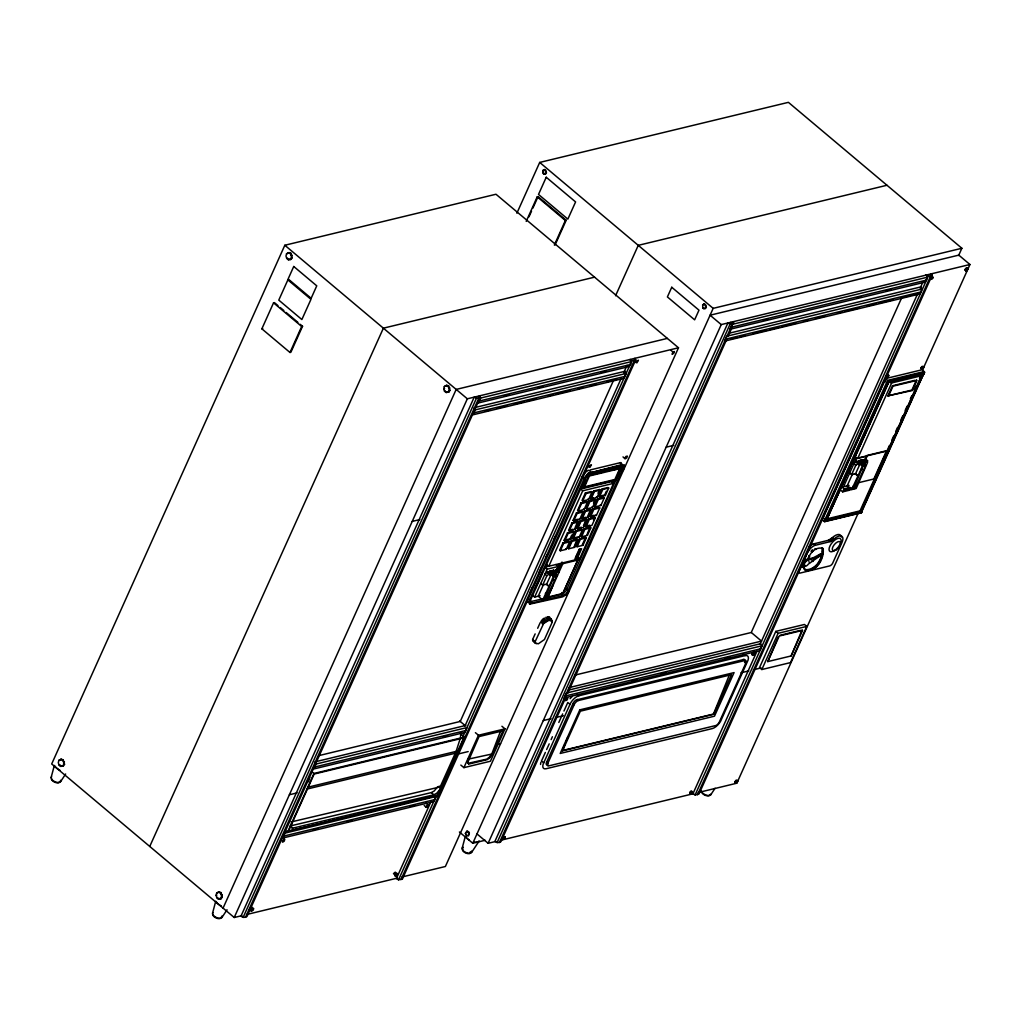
<?xml version="1.0" encoding="UTF-8"?>
<svg xmlns="http://www.w3.org/2000/svg" width="1021" height="1021" viewBox="0 0 1021 1021"><rect width="100%" height="100%" fill="white"/><g stroke="black" fill="none" stroke-linecap="round" stroke-linejoin="round"><path stroke-width="1.5" d="M558.602 572.934L558.615 571.033L556.687 569.412L555.143 570.726A1.532 0.702 -49.9 0 1 554.722 571.301M863.128 461.364A1.532 0.702 -49.9 0 0 864.06 460.331L865.617 459.016L867.531 460.637L867.531 462.539L856.147 488.523L851.642 489.608L847.162 485.843L852.663 473.591M468.537 763.823L467.567 761.066L468.537 763.823L469.418 763.938L487.311 759.611L489.901 757.722L492.556 753.881L502.932 730.806L479.04 736.588L468.141 761.551M532.885 640.882L532.63 639.491L535.144 633.888M552.246 621.419L548.941 620.219L543.631 623.499L535.081 641.788L535.323 643.102L538.335 643.817L544.435 639.529L552.195 622.248L551.225 619.147M805.122 569.629L804.127 568.799L805.097 569.705C816.468 570.267 823.347 557.594 822.033 547.754L823.028 548.583C824.343 558.423 817.464 571.096 806.08 570.535L802.774 566.693A5.245 2.399 -49.9 0 1 802.136 566.4M554.837 573.457L551.263 574.044L546.618 584.165L542.649 585.122L540.734 583.502M554.862 573.177L557.402 575.614L554.492 572.998M863.753 463.062L860.18 463.649L855.534 473.77L851.565 474.727L849.651 473.106M863.779 462.781L866.318 465.219L863.421 462.602M562.788 593.507L578.728 558.04L562.788 593.507L561.69 592.588M624.38 465.206L566.157 594.758M435.929 796.648L433.721 801.562L282.868 838.011L285.076 833.098L438.073 795.997L464.542 737.085L460.101 733.359M316.127 764.014L466.98 727.565L464.772 732.478L313.919 768.928L316.127 764.014L314.979 761.87M475.684 407.353L624.992 371.287L626.128 373.431L623.933 378.344L473.068 414.781L475.276 409.88L474.14 407.724M630.302 359.456L631.45 361.6L629.242 366.513L478.39 402.963L480.597 398.05L479.449 395.906M761.692 645.872L759.484 650.785L564.103 697.994L566.31 693.08L761.692 645.872L760.543 643.728L568.263 690.183M921.963 289.058L919.768 293.971L724.476 341.154L726.671 336.241L921.963 289.058L920.827 286.914L728.637 333.344M926.187 275.07L927.336 277.227L925.128 282.128L729.785 329.324L731.993 324.423L730.845 322.266M884.48 380.846L887.223 382.76L923.89 373.903L924.63 372.244L922.142 369.755L885.475 378.612L822.045 519.753L824.802 521.654L825.542 520.008L823.054 517.519M887.223 382.76L887.964 381.101L885.475 378.612M824.802 521.654L861.456 512.797L862.196 511.151L861.813 510.436L826.678 518.923M51.178 777.313L54.343 765.444M58.873 760.428L58.299 762.623L59.001 764.971L60.673 766.388L63.366 765.992L64.54 764.282L63.2 759.854L61.324 759.216L58.873 760.428L61.324 759.216M286.569 253.808L285.982 256.003L286.684 258.351L288.369 259.768L291.049 259.372L292.223 257.662L290.883 253.234L289.007 252.595L286.569 253.808L289.007 252.595M216.056 895.34L216.643 893.145L219.094 891.933L220.97 892.571L222.31 897L221.136 898.71L218.443 899.105L216.771 897.689L216.056 895.34L216.899 895.136M212.572 913.08L215.737 901.224M443.752 388.72L444.326 386.525L446.777 385.313L448.653 385.951L449.993 390.379L448.819 392.09L446.126 392.485L444.454 391.069L443.752 388.72L444.582 388.516M545.712 173.94L543.976 174.195L542.891 173.289L542.815 170.341L544.384 169.55L545.597 169.971L546.465 172.83L545.176 174.068L545.89 171.4L543.848 169.677M543.976 174.195L542.968 171.63L544.384 169.55M465.385 833.404L466.814 831.324L468.562 831.617L469.379 832.919L468.665 835.586L466.929 835.842L465.385 833.404L467.337 831.196M462.181 848.119L464.951 837.743M705.588 308.431L703.852 308.687L702.767 307.78L702.678 304.832L704.26 304.041L705.473 304.462L706.341 307.321L705.052 308.559L705.766 305.892L703.724 304.169M308.393 781.831L309.759 777.555M291.1 821.943L440.153 786.897L456.119 751.392L460.662 737.162M251.14 910.783L252.238 908.869L253.731 908.499L253.144 910.298L251.46 911.281L249.379 909.303M396.901 873.606L395.216 875.086L395.229 876.541L396.927 875.559L397.501 873.772L395.14 872.125M425.961 806.96L427.059 805.046L428.539 804.688L427.965 806.475L426.28 807.458L424.2 805.48M624.775 458.378L625.873 456.464L627.353 456.093L626.779 457.893L625.094 458.876L623.014 456.898M546.848 597.847L562.622 593.89A5.092 2.323 -49.9 0 0 566.208 590.444L621.827 466.712A5.092 2.323 -49.9 0 0 621.815 465.078M624.022 468.83L624.482 465.346L622.197 464.504L588.543 473.272A6.649 3.037 -49.9 0 0 584.344 478.415L529.682 600.029A6.649 3.037 -49.9 0 0 529.72 604.151L562.724 596.826L566.425 594.528A6.649 3.037 -49.9 0 0 569.373 590.444M500.686 730.794L491.994 753.409L489.34 757.25L486.736 759.139L467.975 763.351M562.558 750.78L580.349 711.178L731.483 674.664L713.679 714.266L562.558 750.78L564.677 744.768M565.851 741.859L567.625 737.507M562.303 750.575L713.437 714.062L729.402 674.868M767.766 661.595L779.253 636.032L802.595 630.391L791.109 655.954L767.766 661.595L778.13 637.04M791.109 655.954L802.085 629.957M402.223 876.924L445.386 866.497L678.493 347.778L495.976 194.245L284.821 245.257L51.701 763.963L234.217 917.509L241.926 915.646M300.2 324.308L302.548 326.273L290.87 352.271L289.99 352.487L261.861 328.826L273.551 302.829L274.419 302.612L277.942 305.573M289.99 352.487L301.68 326.49L302.548 326.273M516.881 213.21L539.701 162.428L788.403 102.342L961.871 248.269L958.604 255.544M526.211 221.378L537.237 196.823L538.054 196.632L566.183 220.294L555.143 244.849M528.967 216.86L531.558 211.079M532.86 208.182L538.054 196.632M223.063 908.128L456.183 389.422L667.338 338.398M234.217 917.509L467.337 398.803L678.493 347.778M476.437 398.254L474.216 397.143L240.918 916.258L243.138 917.369L476.437 398.254L480.317 397.322L479.474 395.867M243.138 917.369L245.512 917.266L478.811 398.152M480.317 397.322L247.018 916.437L245.512 917.266M464.542 737.085L313.945 773.471L287.475 832.37L285.255 830.507M288.318 831.553L314.162 774.046L463.7 737.915L437.856 795.423L287.948 831.234L437.486 795.117L440.715 787.906A11.576 5.296 -49.9 0 1 439.643 789.782L436.758 793.215L433.899 794.772L292.695 828.159L291.393 827.572L291.342 824.726A20.229 9.253 -49.9 0 1 291.419 824.304M554.339 245.053L565.379 220.498L566.183 220.294M613.353 380.782L460.254 721.451L319.369 755.489M430.977 801.638L396.339 878.698L398.547 879.821L402.44 878.89L635.738 359.775L634.883 358.32M460.382 736.205L461.696 733.295M464.963 726.02L621.24 378.293M623.754 372.678L627.022 365.403M398.547 879.821L436.452 795.487M462.59 737.315L631.846 360.707L635.738 359.775M400.934 879.719L634.232 360.604M530.18 592.474L532.783 586.679M539.292 572.194L541.245 567.855M545.801 557.721L547.103 554.824M553.612 540.351L555.564 536.012M534.762 589.538L542.291 572.794M587.037 474.905L581.447 487.349L582.863 488.536L615.663 480.61L621.866 466.801L620.462 465.602L587.649 473.527L589.066 474.714L621.866 466.801M529.72 604.151L530.422 602.581M587.841 474.842L588.543 473.272M582.863 488.536L589.066 474.714M584.293 485.6L586.233 481.261M532.26 595.128L534.608 597.106L547.167 569.182L558.206 566.515L555.845 564.536M611.464 481.58L613.57 483.341L582.723 490.795L548.8 566.259L546.707 564.485M620.602 468.448L589.423 475.977L584.229 487.54L615.408 479.998L620.602 468.448L609.614 470.464M549.362 574.198L549.834 573.151L547.92 571.543L547.447 572.59L549.362 574.198A1.532 0.702 -49.9 0 0 549.86 575.014A1.532 0.702 -49.9 0 0 551.302 573.738L551.774 572.692L555.603 571.76L553.676 570.152L549.847 571.071L549.375 572.117A1.532 0.702 -49.9 0 1 548.188 573.304M542.649 585.122L546.848 575.767L550.115 573.049M543.746 583.986L538.246 596.238L542.725 600.003L547.218 598.919L552.999 585.39M563.018 542.764L559.661 550.23L560.325 550.791L566.234 549.362L569.59 541.896L568.927 541.334L563.018 542.764L563.681 543.325L569.59 541.896M564.128 540.275L567.485 532.809L573.394 531.379L574.057 531.941L570.701 539.407L564.792 540.836L564.128 540.275L570.037 538.846L571.722 535.106M571.964 522.841L568.608 530.32L569.271 530.869L575.18 529.44L578.537 521.973L577.873 521.425L571.964 522.841L572.628 523.403L578.537 521.973M573.087 520.353L576.444 512.887L582.353 511.457L583.017 512.019L579.66 519.485L573.751 520.914L573.087 520.353L577.516 519.281M580.911 502.932L577.554 510.398L578.218 510.959L584.127 509.53L587.483 502.064L586.82 501.502L580.911 502.932L581.574 503.493L587.483 502.064M585.39 492.977L582.034 500.443L582.697 501.005L588.606 499.575L591.963 492.096L591.299 491.548L585.39 492.977L586.054 493.526L591.963 492.096M560.325 550.791L563.681 543.325M564.792 540.836L568.148 533.358L574.057 531.941M569.271 530.869L572.628 523.403M573.751 520.914L577.107 513.448L583.017 512.019M578.218 510.959L581.574 503.493M582.697 501.005L586.054 493.526M551.276 571.696L551.761 570.611L553.688 572.219L553.191 573.304L555.756 575.461L555.22 576.674M460.841 765.074L463.904 767.639L478.466 735.248L504.987 728.841L501.924 726.263M553.203 571.198L553.676 570.152M575.078 527.64L577.873 521.425M542.725 600.003L553.561 576.533L557.428 575.321M555.603 571.76L555.13 572.807A1.532 0.702 -49.9 0 0 555.628 573.623A1.532 0.702 -49.9 0 0 557.058 572.347L558.615 571.033M556.33 570.713L558.206 566.515M557.058 569.667L559.61 563.988M558.168 570.599L561.997 562.073L562.813 563.694L547.818 597.03M571.39 540.747L568.033 548.213L568.697 548.762L574.606 547.345L577.963 539.867L577.299 539.318L571.39 540.747L572.054 541.296L577.963 539.867M572.5 538.246L575.857 530.78L581.766 529.35L582.429 529.912L579.073 537.378L573.164 538.807L572.5 538.246L578.409 536.829L579.073 537.378M576.98 528.291L580.336 520.825L586.245 519.395L586.909 519.957L583.553 527.423L577.644 528.852L576.98 528.291L581.408 527.219M581.46 518.336L584.816 510.87L590.725 509.441L591.389 510.002L588.032 517.468L582.123 518.898L581.46 518.336L585.888 517.264M589.283 500.903L585.926 508.381L586.59 508.93L592.499 507.501L595.856 500.035L595.192 499.486L589.283 500.903L589.947 501.464L595.856 500.035M590.406 498.414L593.763 490.948L599.672 489.518L600.335 490.08L596.979 497.546L591.07 498.975L590.406 498.414L593.354 497.699M547.626 595.205L546.056 598.702L544.397 599.097L553.905 576.98L556.534 576.355L547.626 595.205L545.38 593.316M568.697 548.762L572.054 541.296M573.164 538.807L576.52 531.341L582.429 529.912M577.644 528.852L581 521.386L586.909 519.957M582.123 518.898L585.48 511.419L591.389 510.002M586.59 508.93L589.947 501.464M591.07 498.975L594.426 491.509L600.335 490.08M574.491 545.533L576.737 540.556M583.45 525.624L586.245 519.395M590.164 510.679L587.369 516.907L588.032 517.468M593.52 503.213L595.192 499.486M597.987 493.258L599.672 489.518M537.671 628.272L540.198 622.657M579.762 538.718L576.406 546.184L577.056 546.745L582.965 545.316L586.322 537.85L585.658 537.288L579.762 538.718L580.413 539.279L586.322 537.85M584.229 528.763L580.872 536.229L581.536 536.791L587.445 535.361L590.802 527.895L590.138 527.334L584.229 528.763L584.893 529.312L590.802 527.895M585.352 526.274L588.709 518.808L594.618 517.379L595.281 517.928L591.925 525.407L586.016 526.823L585.352 526.274L589.781 525.202M589.832 516.307L593.188 508.841L599.085 507.411L599.748 507.973L596.392 515.439L590.483 516.868L589.832 516.307L594.26 515.248M597.655 498.886L594.299 506.352L594.962 506.914L600.871 505.484L604.228 498.018L603.564 497.457L597.655 498.886L598.319 499.448L604.228 498.018M598.778 496.397L602.135 488.931L608.044 487.502L608.707 488.064L605.351 495.53L599.442 496.959L598.778 496.397L604.687 494.968L606.359 491.229M577.056 546.745L580.413 539.279M581.536 536.791L584.893 529.312M586.016 526.823L589.372 519.357L595.281 517.928M590.483 516.868L593.839 509.402L599.748 507.973M594.962 506.914L598.319 499.448M599.442 496.959L602.798 489.48L608.707 488.064M576.329 556.368L580.209 549.26L576.75 557.811L580.49 549.502M575.704 557.76L579.724 549.681M585.658 537.288L582.302 544.755L582.965 545.316M587.343 533.562L590.138 527.334M593.495 519.868L594.618 517.379M585.122 486.685L614.821 479.5L620.015 467.95M613.57 483.341L579.647 558.806L546.184 566.872M504.987 728.841L490.425 761.232L463.904 767.639M459.399 831.987L472.787 843.257L713.168 308.355L961.871 248.269M476.973 833.915L488.127 843.295L721.247 324.589L969.95 264.503L958.796 255.122L710.093 315.208L721.247 324.589M730.079 324.155L727.871 323.032L494.891 841.432L497.099 842.555L730.079 324.155L733.959 323.223L733.116 321.768M497.099 842.555L499.486 842.453L732.465 324.053M566.247 696.399L500.992 841.61L499.486 842.453M567.548 693.501L726.786 339.189M728.088 336.292L732.006 327.575M545.354 752.426L541.5 760.99L543.721 762.853M546.631 749.58L549.196 743.862M551.123 739.587L552.399 736.728M558.819 722.46L562.66 713.896M563.949 711.05L567.791 702.486L570.012 704.35M901.747 297.634L751.239 632.51L575.027 675.085M756.893 651.436L692.902 793.828L695.11 794.951L698.989 794.006L932.109 275.3L931.267 273.845M760.16 644.174L917.611 293.818L912.991 294.941M920.138 288.19L922.754 282.383M695.11 794.951L928.229 276.244L932.109 275.3M697.496 794.849L930.603 276.142M887.326 382.99L886.585 382.607L825.159 519.281L825.9 519.663L888.347 382.186M775.807 631.386L759.535 667.594L761.832 669.534L790.484 662.603L806.756 626.396L804.459 624.469L775.807 631.386L778.104 633.326L806.756 626.396M804.267 567.931L803.769 567.523A5.245 2.399 -49.9 0 1 803.489 563.452A5.245 2.399 -49.9 0 1 808.428 559.023C809.474 552.744 816.519 546.082 823.028 548.583M827.572 517.417L888.423 382.033M825.9 519.663L826.704 519.625L888.13 382.952M826.704 519.625L888.64 382.671M865.246 460.318L867.123 456.119L856.083 458.786L843.537 486.711L849.051 485.383M761.832 669.534L778.104 633.326M840.704 490.195L842.695 491.854L844.061 488.817L850.021 487.374M857.908 458.046L891.652 382.964L921.465 375.754L887.721 450.848L857.908 458.046L854.169 456.693M850.353 487.847L849.919 488.817L843.627 490.642L844.061 489.672L850.633 488.089L844.061 489.672M856.364 462.194L856.836 461.147L858.75 462.755L858.291 463.802A1.532 0.702 -49.9 0 0 858.776 464.619A1.532 0.702 -49.9 0 0 860.218 463.343L860.69 462.296L864.519 461.364L862.605 459.756L858.763 460.675L858.304 461.722A1.532 0.702 -49.9 0 1 857.104 462.909M851.565 474.727L855.764 465.372L858.75 462.755M888.436 396.288L892.979 386.18L916.973 380.386L912.429 390.494L887.925 395.854L892.469 385.747L914.956 380.31M860.193 461.301L860.69 460.216L862.605 461.824L862.12 462.909L864.672 465.065L864.136 466.278M862.132 460.803L862.605 459.756M843.627 490.642L850.199 489.059L850.633 488.089M851.055 488.025L850.136 490.054L842.695 491.854M851.642 489.608L862.49 466.138L866.344 464.925M865.068 459.705L866.982 455.468L886.547 450.733L873.836 479.002L858.789 482.639M864.519 461.364L864.047 462.411A1.532 0.702 -49.9 0 0 864.545 463.228A1.532 0.702 -49.9 0 0 865.987 461.951L867.531 460.637M854.973 488.306L865.451 465.959L862.822 466.584L853.314 488.702L854.973 488.306L852.739 486.417M887.925 395.854L911.906 390.06L916.45 379.952M857.997 513.601L736.83 783.209L698.211 792.538M922.627 369.793L969.95 264.503M889.457 445.424L860.052 510.857L860.792 511.227L862.107 510.921L923.52 374.248L888.104 382.25M891.767 440.281L893.707 435.967M895.659 431.641L897.599 427.327M900.828 420.116L902.768 415.802M905.142 410.531L907.095 406.167M910.362 398.905L911.83 395.638M914.293 390.175L916.245 385.81M919.513 378.549L921.542 374.031M860.792 511.227L922.218 374.554L923.52 374.248M862.464 508.981L876.197 478.441M877.498 475.531L908.869 405.745M910.17 402.836L918.007 385.389M919.321 382.479L923.89 373.903M861.596 511.202L923.022 374.528M149.742 846.447L383.385 328.175L594.541 277.163M615.561 295.745L638.265 245.346L886.968 185.26M60.584 781.652L65.638 773.995M221.978 917.42L227.045 909.775M471.587 852.458L479.181 840.972A7.402 3.471 24.2 0 1 474.459 842.108M710.858 794.644L715.07 788.263M290.219 259.564L291.381 257.866L291.317 255.441L290.053 253.438L288.177 252.787M62.536 766.184L63.698 764.487L63.634 762.062L62.37 760.058L60.494 759.407M447.989 392.294L449.151 390.584L449.087 388.159L447.823 386.155L445.947 385.517M220.306 898.914L221.468 897.204L221.404 894.779L220.14 892.775L218.252 892.137M468.141 835.714L468.843 833.047L466.814 831.324M549.974 572.002L549.081 572.768L553.561 576.533M858.891 461.607L858.01 462.373L862.49 466.138M547.92 571.543L544.933 574.159L546.848 575.767M856.836 461.147L853.85 463.764L855.764 465.372M672.865 351.9L672.086 354.313L673.771 353.33L674.345 351.543L672.865 351.9L671.091 350.42M564.932 699.002L565.928 697.777L567.612 698.083L566.617 700.291L565.608 700.546L564.932 699.002L565.608 700.546M565.596 699.564L567.612 698.083M931.203 276.64L930.195 277.865L930.871 279.409L932.875 277.942L932.211 276.397L931.203 276.64L932.875 276.959M931.867 277.202L930.871 279.409M930.208 278.848L932.211 276.397M965.151 269.416L966.16 268.191L967.831 268.51L966.836 270.718L965.828 270.961L965.151 269.416L965.828 270.961M502.562 837.794L503.557 836.569L505.229 836.875L504.234 839.083L503.225 839.339L502.562 837.794L503.225 839.339M965.815 269.978L967.831 268.51M965.164 270.399L967.168 267.949M503.225 838.343L505.229 836.875M886.675 377.744L888.678 375.294L887.683 377.502L886.011 377.183M920.955 367.751L921.963 366.526L923.635 366.845L922.639 369.053L921.631 369.296L920.955 367.751L921.631 369.296M921.631 368.313L923.635 366.845M921.976 368.492L922.971 366.284M752.03 653.797L753.039 652.572L754.71 652.878L753.715 655.099L752.707 655.342L752.03 653.797L752.707 655.342M752.694 654.359L754.71 652.878M689.66 792.59L690.655 791.364L692.327 791.671L691.345 793.879L690.324 794.134L689.66 792.59L690.324 794.134M690.324 793.151L692.327 791.671M734.954 781.639L735.95 780.414L737.634 780.733L736.639 782.941L735.63 783.184L734.954 781.639L735.63 783.184M735.618 782.201L737.634 780.733M821.816 554.658L808.415 564.064A3.88 1.774 -49.9 0 1 804.714 566.349A3.88 1.774 -49.9 0 1 804.65 563.222A3.88 1.774 -49.9 0 1 808.326 560.044L814.209 558.627L821.816 554.658L820.82 553.829L813.214 557.785L808.811 558.857M809.04 546.86A8.066 3.688 -49.9 0 1 810.61 545.495L811.542 544.857A9.215 4.212 -49.9 0 1 813.265 543.976L828.605 540.224L832.345 537.633A10.172 4.658 -49.9 0 1 841.253 537.059M832.702 540.109L834.004 539.024A10.172 4.658 -49.9 0 1 841.508 536.089A10.172 4.658 -49.9 0 1 841.942 542.623L832.523 563.503A3.191 1.455 -49.9 0 1 829.677 565.915L799.979 573.1A3.191 1.455 -49.9 0 1 798.881 571.632L807.343 552.731L810.138 548.826A8.066 3.688 -49.9 0 1 812.257 546.886L813.201 546.248A9.215 4.212 -49.9 0 1 814.924 545.367L830.252 541.615L832.702 540.109L831.056 538.718M818.293 555.973L820.82 553.829M446.777 385.313L444.326 386.525M704.26 304.041L702.678 304.832M219.094 891.933L216.643 893.145M284.183 839.262L282.498 840.742L282.511 842.197L284.195 841.215L284.77 839.415L282.421 837.769M744.794 661.582A4.301 1.965 -49.9 0 0 744.232 659.362L576.176 699.959A4.301 1.965 -49.9 0 0 573.228 703.035L546.388 762.751A4.301 1.965 -49.9 0 0 546.962 764.984L548.035 764.959M578.728 700.444L577.414 700.993A4.301 1.965 -49.9 0 0 574.453 704.082L547.613 763.785A4.301 1.965 -49.9 0 0 548.188 766.018L716.244 725.421A4.301 1.965 -49.9 0 0 719.192 722.332L746.032 662.629A4.301 1.965 -49.9 0 0 745.458 660.396L578.728 700.444L577.49 699.398M623.525 467.12A5.092 2.323 -49.9 0 0 622.414 465.691L590.483 473.272L585.914 477.088L530.703 599.71L530.32 602.454L532.132 603.105L564.192 595.217A5.092 2.323 -49.9 0 0 567.025 592.831M292.695 828.159L290.104 825.989L431.309 792.602L434.167 791.033L437.333 787.153A11.652 5.335 -49.9 0 0 437.588 786.719M813.724 543.823L815.409 545.201M290.053 253.438L290.883 253.234M291.317 255.441L292.159 255.237M286.684 258.351L287.526 258.147M291.381 257.866L292.223 257.662M287.526 259.053L291.049 259.372M288.369 259.768L289.198 259.564M261.861 328.826L262.742 328.609M702.767 307.78L703.852 308.687M447.823 386.155L448.653 385.951M449.087 388.159L449.929 387.954M444.454 391.069L445.284 390.877M449.151 390.584L449.993 390.379M445.296 391.783L448.819 392.09M446.126 392.485L446.968 392.281M731.993 324.423L927.336 277.227M731.33 327.243L926.66 280.048M763.529 320.288L768.175 319.165M856.542 297.813L861.201 296.69M885.998 290.704L890.657 289.581M480.597 398.05L631.45 361.6M726.008 339.061L921.299 291.878M786.106 325.38L790.752 324.257M815.549 318.258L820.195 317.135M908.55 295.796L913.195 294.673M731.138 338.87L737.302 337.389M740.378 336.636L745.011 335.526M752.707 333.663L766.58 330.306M769.668 329.566L778.908 327.333M781.997 326.592L795.857 323.236M803.565 321.373L808.185 320.262M815.894 318.399L825.147 316.165M837.475 313.179L842.095 312.069M845.184 311.328L859.044 307.972M866.752 306.109L876.005 303.875M879.081 303.135L892.954 299.778M900.662 297.915L909.902 295.682M479.934 400.87L630.787 364.433M504.183 395.842L508.803 394.731M538.041 387.661L542.662 386.551M601.152 372.41L605.772 371.299M475.276 409.88L626.128 373.431M474.612 412.701L625.465 376.251M526.568 400.972L531.188 399.862M560.44 392.791L565.06 391.681M485.001 411.208L489.646 410.085M497.38 408.221L506.671 405.975M514.405 404.099L523.696 401.853M526.798 401.113L536.089 398.866M548.468 395.867L553.114 394.757M556.215 394.004L570.139 390.635M577.886 388.771L582.532 387.648M590.266 385.772L596.468 384.279M607.304 381.663L616.595 379.416M888.678 375.294L887.007 374.975L887.67 375.537M887.581 380.386L924.247 371.529M887.964 381.101L924.63 372.244M887.734 382.058L924.401 373.201M666.151 447.185L673.732 445.347M590.368 469.915L620.092 462.73A6.649 3.037 -49.9 0 1 621.113 462.641M593.29 474.408L588.836 475.492L589.423 475.977M596.251 473.693L602.199 472.264M412.242 521.399L419.822 519.561M618.815 471.485L623.397 470.375M570.088 529.963L573.036 529.248M575.984 557.989L576.75 557.811M562.813 563.694L578.55 559.891M825.542 520.008L862.196 511.151M825.313 520.952L861.979 512.095M824.151 521.514L859.286 513.027M534.608 597.106L540.135 595.779M546.044 597.553L563.554 593.239M529.12 601.624A5.092 2.323 -49.9 0 0 529.72 601.841L542.406 598.919M62.37 760.058L63.2 759.854M63.634 762.062L64.463 761.857M59.001 764.971L59.831 764.767M63.698 764.487L64.54 764.282M59.843 765.673L60.673 765.482M60.673 766.388L63.366 765.992M780.197 635.241L800.63 630.314M568.888 687.656L761.526 641.111L751.494 632.663M565.647 695.901L761.028 648.705M631.961 680.713L636.619 679.59M661.429 673.592L666.075 672.469M724.999 658.226L729.658 657.103M578.907 695.748L745.075 655.597A8.985 4.11 -49.9 0 1 748.036 660.217L720.609 721.247A8.985 4.11 -49.9 0 1 712.275 728.586L546.107 768.736A8.985 4.11 -49.9 0 1 543.159 764.116L570.573 703.099A8.985 4.11 -49.9 0 1 578.907 695.748L576.686 693.884M752.043 654.78L753.715 655.099M316.523 761.5L465.844 725.421M315.463 766.835L466.316 730.385M442.846 736.894L447.466 735.771M543.3 720.558L551.021 718.682M555.654 717.572L563.375 715.695M741.016 672.788L748.75 670.912M753.383 669.802L761.104 667.925M308.112 787.153L456.119 751.392M307.283 789.003L455.289 753.243M289.39 794.759L297.085 792.896M457.382 754.174L468.18 751.571M497.457 744.488L500.545 743.747M284.412 835.918L435.265 799.469M313.281 829.779L317.901 828.656M347.14 821.599L351.76 820.476M410.263 806.348L414.871 805.224M220.14 892.775L220.97 892.571M465.844 834.936L466.393 835.395M221.404 894.779L222.233 894.575M216.771 897.689L217.601 897.497M221.468 897.204L222.31 897M217.613 898.403L221.136 898.71M218.443 899.105L219.285 898.901M472.787 843.257L485.141 840.27M689.66 793.572L691.345 793.879M488.127 843.295L495.849 841.432M500.494 840.309L693.578 793.662M246.546 914.535L397.603 878.034M923.201 281.707L925.128 282.128M917.841 293.55L919.768 293.971M860.818 512.657L861.456 512.797M889.163 382.058L891.652 382.964M926.021 275.121L928.229 276.244M921.478 374.184L922.218 374.554M629.638 359.583L631.846 360.707M966.16 268.191L966.823 268.753M967.181 268.931L967.844 269.493M966.172 270.157L966.836 270.718M932.211 277.38L932.875 277.942M931.216 278.605L931.879 279.167M921.963 366.526L922.627 367.088M922.984 367.266L923.648 367.828M888.691 376.277L888.015 374.733M885.998 376.2L886.662 376.762M539.701 162.428L713.168 308.355M864.532 459.284L866.459 460.892M864.06 460.331L865.987 461.951M858.763 460.675L860.69 462.296M853.722 456.808L856.083 458.786M860.818 463.228L863.37 465.385M858.304 461.722L860.218 463.343M858.265 462.028L862.745 465.793M855.751 461.403L857.678 463.024M861.328 468.256L863.562 470.145M537.237 196.823L565.379 220.498M855.534 473.77L858.087 475.914M855.202 473.846L857.755 476.003M842.07 487.145L844.061 488.817M832.345 537.633L834.004 539.024M829.626 539.713L831.285 541.104M828.605 540.224L830.252 541.615M822.364 548.685L823.36 549.515M822.441 550.153L823.424 550.983M822.313 551.761L823.309 552.591M821.969 553.79L822.964 554.633M814.975 548.596L815.97 549.426M820.846 554.122L821.828 554.952M821.484 555.603L822.479 556.445M812.359 549.809L813.354 550.651M811.669 550.447L812.665 551.276M820.59 557.913L821.586 558.742M811.006 551.136L811.989 551.978M819.531 560.248L820.527 561.091M818.638 561.844L819.633 562.673M813.214 557.785L814.209 558.627M808.709 555.794L809.704 556.636M817.655 563.439L818.638 564.268M811.95 560.631L812.933 561.461M816.57 565.009L817.566 565.838M807.637 558.181L808.632 559.01M808.326 560.044L807.343 559.214A3.88 1.774 -49.9 0 0 804.267 561.486M815.588 566.068L816.583 566.91M808.785 561.729L809.781 562.571M814.171 567.229L815.166 568.059M813.137 567.753L814.133 568.595M804.484 569.399L806.08 570.535M620.092 462.73L622.197 464.504M621.432 467.822L623.001 469.15M590.98 472.034L588.875 470.273A6.649 3.037 -49.9 0 0 584.012 473.833M602.135 488.931L602.798 489.48M604.687 494.968L605.351 495.53M582.238 476.654L584.344 478.415M593.763 490.948L594.426 491.509M596.315 496.997L596.979 497.546M600.208 504.923L600.871 505.484M580.617 489.021L582.723 490.795M587.943 499.014L588.606 499.575M284.821 245.257L467.337 398.803M591.835 506.952L592.499 507.501M593.188 508.841L593.839 509.402M595.728 514.89L596.392 515.439M583.463 508.969L584.127 509.53M584.816 510.87L585.48 511.419M753.039 652.572L753.702 653.121M754.71 653.861L754.047 652.33M588.709 518.808L589.372 519.357M576.444 512.887L577.107 513.448M742.867 653.734L745.075 655.597M578.996 518.936L579.66 519.485M580.336 520.825L581 521.386M743.16 659.375L744.386 660.421M744.526 662.182L745.764 663.229M586.781 534.8L587.445 535.361M574.517 528.891L575.18 529.44M575.857 530.78L576.52 531.341M567.485 532.809L568.148 533.358M570.037 538.846L570.701 539.407M573.942 546.784L574.606 547.345M280.277 307.538L283.8 310.499M286.135 312.477L297.864 322.33M273.551 302.829L301.68 326.49M565.57 548.8L566.234 549.362M555.615 569.68L557.53 571.288M555.143 570.726L557.058 572.347M549.847 571.071L551.774 572.692M544.806 567.204L547.167 569.182M551.902 573.623L554.454 575.78M549.375 572.117L551.302 573.738M549.349 572.424L553.829 576.189M546.835 571.798L548.749 573.419M566.846 589.27L568.429 590.597M552.412 578.652L554.645 580.541M561.639 594.26L563.222 595.588M546.618 584.165L549.17 586.309M546.273 584.242L548.839 586.399M527.576 598.255L529.682 600.029M530.563 601.777L532.132 603.105M737.634 781.716L736.971 780.172M735.95 780.414L736.626 780.976M735.975 782.38L736.639 782.941M690.655 791.364L691.319 791.913M692.34 792.653L691.664 791.109M565.928 697.777L566.604 698.326M567.612 699.066L566.949 698.504L565.953 699.742L566.617 700.291M572.947 703.635L574.185 704.681M546.656 762.151L547.894 763.185M475.403 732.67L478.466 735.248M459.578 720.89L465.155 725.586M492.556 753.881L468.103 759.177L468.665 759.662M503.557 836.569L504.221 837.118M505.242 837.858L504.578 837.297L503.57 838.535L504.234 839.083M440.153 786.897L441.251 787.88L439.145 786.119M431.309 792.602L433.899 794.772M426.191 803.042L427.952 804.522M311.724 771.608L313.945 773.471M394.246 872.649L396.008 874.129M393.455 873.606L395.216 875.086M292.21 822.875L291.789 822.735A20.229 9.253 -49.9 0 0 291.508 823.896M251.37 906.852L253.131 908.345M250.477 907.375L252.238 908.869M249.686 908.345L251.447 909.826M533.702 641.622L535.629 643.307M532.579 640.371L536.229 643.702M532.63 639.491L535.081 641.788M802.774 566.693L803.54 567.791M540.824 621.253L542.84 624.507M541.653 620.194L543.631 623.499M401.585 877.435L402.44 878.89M542.534 619.402L544.474 622.746M545.048 622.338L543.146 618.968L544.346 618.101L546.197 621.521M545.827 617.322L547.601 620.768M547.243 616.748L548.941 620.219M548.43 616.697L550.064 620.168M549.464 616.875L551.059 620.347M551.187 620.002L552.195 622.248M550.613 618.432L551.659 620.742M550.932 618.649L551.953 620.934M710.986 794.006A5.182 2.438 24.2 0 1 706.315 795.142A5.182 2.438 24.2 0 1 701.325 790.943M709.71 794.619A4.25 1.991 24.2 0 1 705.371 795.359A4.25 1.991 24.2 0 1 701.899 791.581M805.084 565.238A3.88 1.774 -49.9 0 1 803.655 562.392M540.556 764.448A8.985 4.11 -49.9 0 1 540.939 762.253M570.101 698.696A8.985 4.11 -49.9 0 1 572.245 696.462M469.213 840.066A7.402 3.471 24.2 0 1 465.857 836.748M471.498 851.08A5.182 2.438 24.2 0 1 465.78 852.458A5.182 2.438 24.2 0 1 463.355 847.315M470.273 851.82A4.25 1.991 24.2 0 1 466.099 853.16A4.25 1.991 24.2 0 1 462.998 848.987M221.289 905.946A7.402 3.471 24.2 0 1 216.261 901.709M221.902 916.041A5.182 2.438 24.2 0 1 216.809 917.688A5.182 2.438 24.2 0 1 213.019 912.595M220.842 917.394A4.25 1.991 24.2 0 1 216.49 918.134A4.25 1.991 24.2 0 1 213.032 914.357M59.894 770.166A7.402 3.471 24.2 0 1 54.853 765.929M60.494 780.274A5.182 2.438 24.2 0 1 55.402 781.92A5.182 2.438 24.2 0 1 51.612 776.815M59.435 781.614A4.25 1.991 24.2 0 1 55.096 782.354A4.25 1.991 24.2 0 1 51.624 778.576M527.615 602.39A6.649 3.037 -49.9 0 1 526.951 600.795M589.143 466.112L588.836 467.056L589.947 467.363L591.414 464.785L589.143 466.112M636.134 361.549L635.828 362.506L636.938 362.812L638.406 360.222L636.134 361.549M293.742 266.481L288.139 278.937L311.15 298.298L316.752 285.829L293.742 266.481M287.871 279.894L278.784 300.11L301.871 319.547L310.971 299.319L287.871 279.894M546.235 177.246L538.514 194.437L567.855 219.119L575.589 201.928L546.235 177.246M671.741 287.258L667.402 296.932L694.637 319.828L698.977 310.167L671.741 287.258M579.201 549.311L574.976 558.729L577.388 558.155L581.613 548.736L579.201 549.311M579.8 709.863L560.21 753.447L714.483 716.18L734.073 672.597L579.8 709.863M834.719 550.421A8.257 3.778 -49.9 0 0 840.513 538.782A8.257 3.778 -49.9 0 0 830.047 545.801A8.257 3.778 -49.9 0 0 834.719 550.421M836.161 549.796A5.616 2.565 -49.9 0 0 840.092 541.883A5.616 2.565 -49.9 0 0 832.983 546.656A5.616 2.565 -49.9 0 0 836.161 549.796"/></g></svg>
